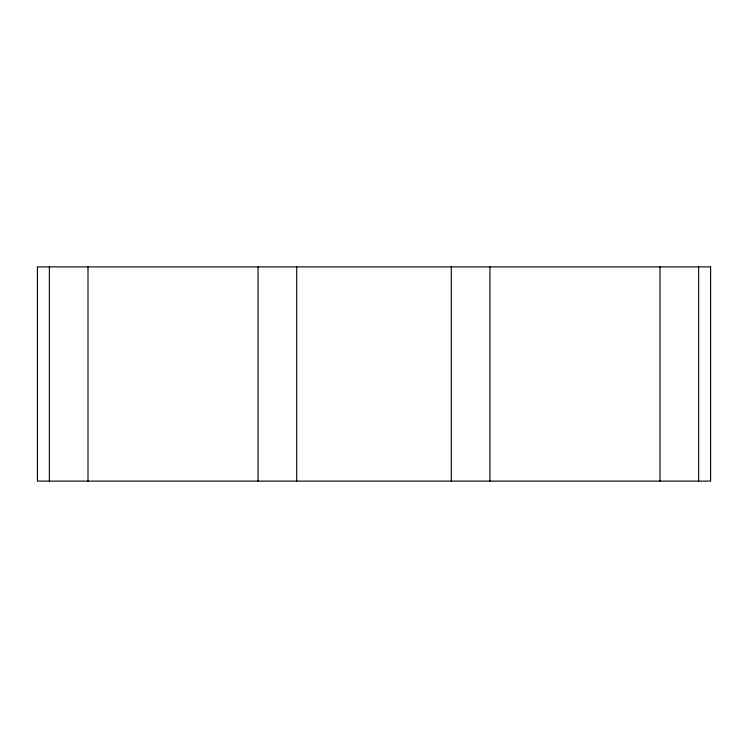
<?xml version="1.0" encoding="UTF-8"?>
<svg xmlns="http://www.w3.org/2000/svg" width="748" height="748" viewBox="0 0 748 748"><rect width="100%" height="100%" fill="white"/><g stroke="black" fill="none" stroke-linecap="round" stroke-linejoin="round"><path stroke-width="1.12" d="M698.641 266.896L698.641 481.104M659.998 266.896L659.998 481.104M489.94 266.896L489.94 481.104M451.296 266.896L451.296 481.104M296.704 266.896L296.704 481.104M258.06 266.896L258.06 481.104M88.002 266.896L88.002 481.104M49.359 266.896L49.359 481.104M710.6 266.896L37.4 266.896L37.4 481.104L710.6 481.104L710.6 266.896"/></g></svg>
